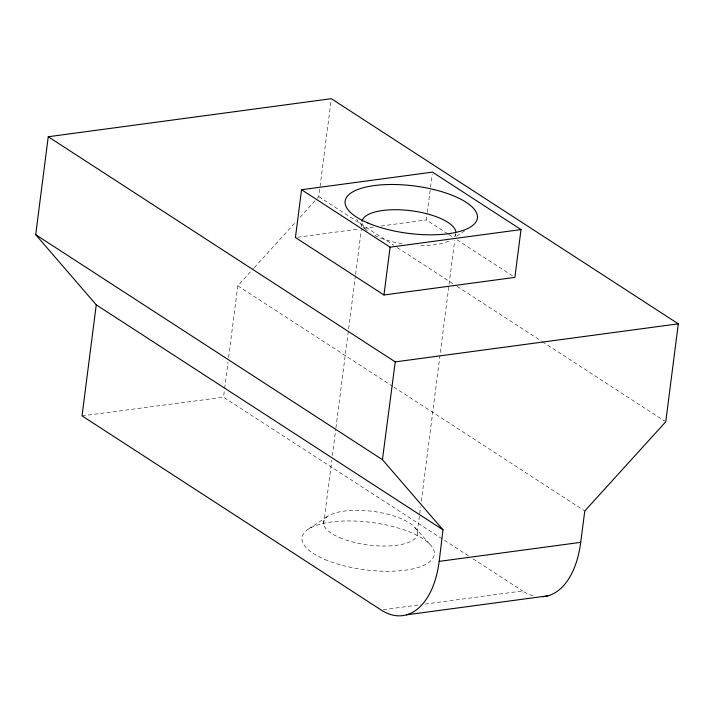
<?xml version="1.0" encoding="UTF-8"?>
<svg xmlns="http://www.w3.org/2000/svg" width="714" height="714" viewBox="0 0 714 714"><rect width="100%" height="100%" fill="white"/><g stroke="black" fill="none" stroke-linecap="round" stroke-linejoin="round"><path stroke-width="0.54" stroke-dasharray="3.57 2.68" d="M468.429 555.849L223.518 397.225L224.508 389.505M224.651 388.398L228.043 361.927M228.605 357.518L237.789 285.814L253.532 268.473M317.266 198.287L318.765 196.636L331.171 99.79M323.603 524.165L331.814 460.075M332.385 455.648L335.776 429.132M335.919 428.025L355.456 275.515M355.599 274.408L361.543 227.989M361.686 226.891L362.114 223.571A47.32 16.957 7.3 0 0 364.568 228.212L356.634 219.376M447.776 233.844L426.338 219.93L427.177 213.415M427.311 212.326L430.372 188.425M430.515 187.345L432.184 174.305M417.342 532.189L420.6 506.77M421.305 501.246L454.711 240.431M455.282 236.013L455.568 233.799M254.282 267.652L296.274 221.411M300.023 217.279L316.516 199.108M456.576 236.227L464.591 230.934M308.627 528.949L328.217 515.999M297.622 237.235L359.231 228.953M363.631 228.364L373.529 227.034M381.231 225.999L426.338 219.93M383.311 609.694L420.617 604.678M425.008 604.089L522.648 590.969A86.037 48.008 82.3 0 0 535.384 596.288M82.039 415.869L223.518 397.225M448.704 234.451L453.363 237.467M457.094 239.895L514.883 277.389M318.765 196.636L393.584 245.179M397.323 247.606L453.444 284.02M457.183 286.448L541.364 341.069M542.292 341.676L664.814 421.171M237.789 285.814L393.048 386.56M393.985 387.166L584.784 510.965M473.105 558.875L522.648 590.969M414.879 527.548L430.747 545.21M455.88 233.826A47.32 16.957 7.3 0 1 453.934 237.557M448.669 241.145A47.32 16.957 7.3 0 1 417.851 245.339M402.08 243.706A47.32 16.957 7.3 0 1 374.288 235.236M367.362 230.872A47.32 16.957 7.3 0 1 365.175 228.873M339.685 537.651A47.32 16.957 7.3 0 0 416.61 536.553A47.32 16.957 7.3 0 0 355.117 510.323A47.32 16.957 7.3 0 0 339.685 537.651M324.799 559.455A66.679 23.892 7.3 0 0 433.184 557.911A66.679 23.892 7.3 0 0 346.54 520.952A66.679 23.892 7.3 0 0 324.799 559.455"/><path stroke-width="1.07" d="M35.7 234.683L382.436 459.664L442.992 529.824L439.181 561.374A86.037 48.008 82.3 0 1 381.115 609.988L82.039 415.869L96.256 304.842L35.7 234.683L48.249 136.74L331.314 98.693L678.3 323.835L665.751 421.778L584.784 510.965L580.714 542.345A86.037 48.008 82.3 0 1 542.792 596.726M301.549 189.728L295.426 237.53L383.962 294.98L514.883 277.389L521.006 229.578L432.461 172.128L301.549 189.728L390.085 247.178L521.006 229.578M383.962 294.98L390.085 247.178M382.436 459.664L395.235 361.882L48.249 136.74M395.235 361.882L678.3 323.835M439.181 561.374L580.714 542.345M406.418 614.843L547.95 595.815M96.256 304.842L442.992 529.824M362.078 221.331A47.32 16.957 7.3 0 1 408.711 210.469A47.32 16.957 7.3 0 1 455.844 231.586M367.897 223A66.679 23.892 7.3 0 0 476.283 221.456A66.679 23.892 7.3 0 0 389.639 184.498A66.679 23.892 7.3 0 0 367.897 223"/></g></svg>
